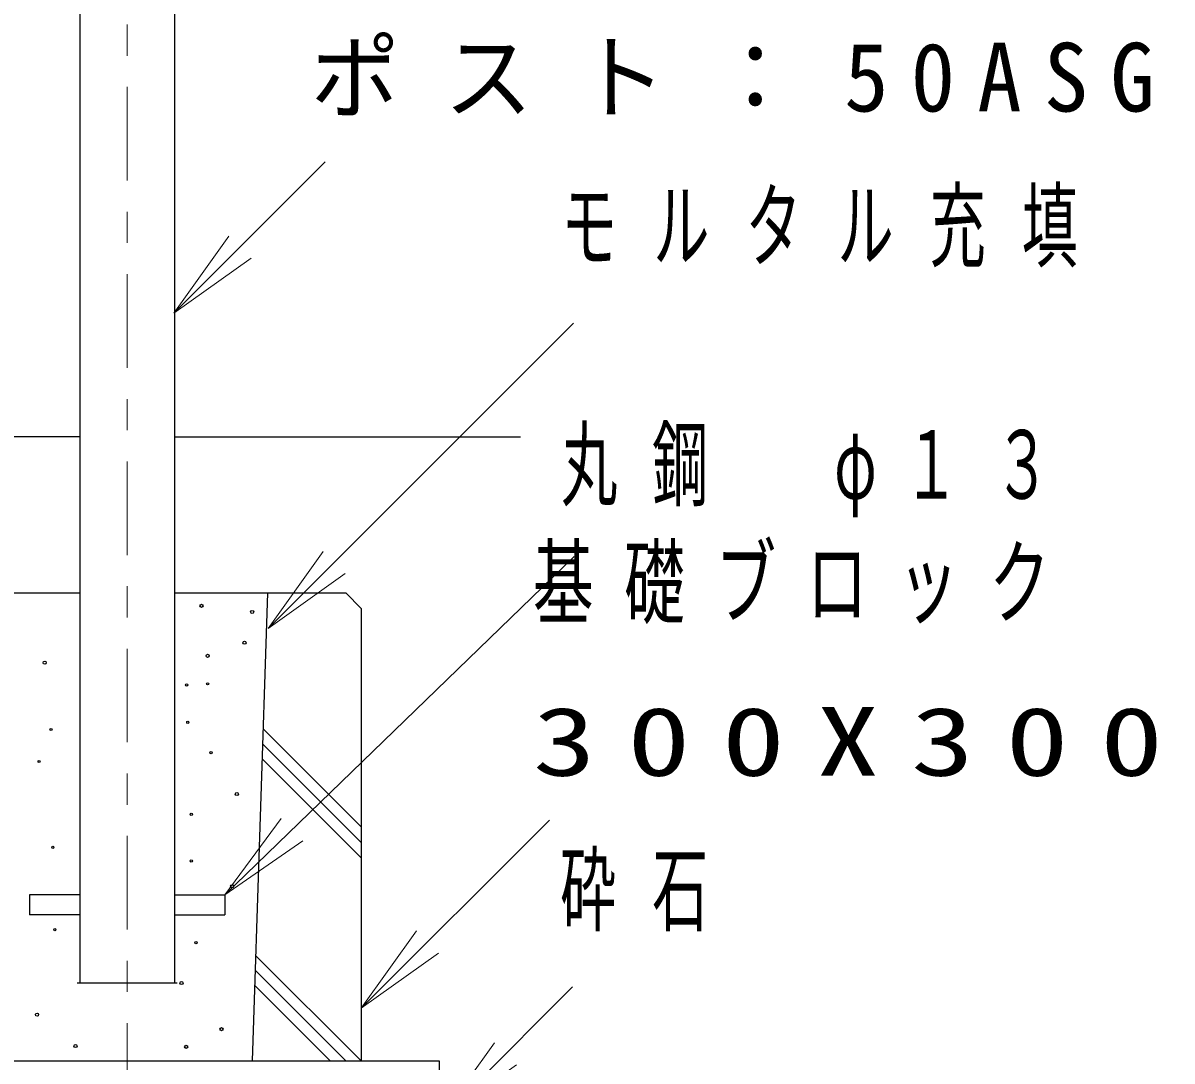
# Model space of a CAD drawing. Units: millimetres on the paper. Extents: x -365 to 0, y 0 to 257.
# Drawn here: x -94.42 to -57.6, y 68.87 to 102.13 of the extents above; entities that cross this region are included whole.
import ezdxf

# ---------------------------------------------------------------- set-up
doc = ezdxf.new("R2010")
doc.units = ezdxf.units.MM
doc.linetypes.add('USER2', pattern=[6, 3, -1, 1, -1])
doc.layers.add('1_20', color=7, linetype='Continuous', lineweight=13)
doc.styles.add('ＭＳ ゴシック', font='')
doc.styles.get('ＭＳ ゴシック').set_extended_font_data('MS Gothic')

# ---------------------------------------------------------------- blocks, each defined once
blk = doc.blocks.new('open_arrow')
at = {"color": 0, "linetype": 'Continuous', "lineweight": -2}
blk.add_lwpolyline([(7.5, 1.25), (0, 0), (7.5, -1.25)], dxfattribs=at)

msp = doc.modelspace()

# ---------------------------------------------------------------- linework, layer by layer
at = {"layer": '1_20', "color": 1, "linetype": 'USER2'}
msp.add_line((-91.078, 130.08), (-91.078, 62.189), dxfattribs=at)
at = {"layer": '1_20', "lineweight": 25}
for p, q in [((-92.591, 118.931), (-92.591, 88.872)), ((-89.566, 118.931), (-89.566, 88.872)), ((-92.591, 88.872), (-103.723, 88.872)), ((-89.566, 88.872), (-78.474, 88.872)), ((-98.078, 83.872), (-92.591, 83.872)), ((-89.566, 83.872), (-84.078, 83.872)), ((-86.578, 83.872), (-87.078, 68.872)), ((-84.078, 83.872), (-83.578, 83.372)), ((-83.578, 83.372), (-83.578, 68.872)), ((-101.078, 68.872), (-81.078, 68.872)), ((-81.078, 68.872), (-81.078, 63.872))]:
    msp.add_line(p, q, dxfattribs=at)
at = {"layer": '1_20'}
for p, q in [((-89.586, 92.827), (-84.733, 97.68)), ((-86.564, 82.724), (-76.774, 92.514)), ((-87.953, 74.197), (-76.754, 85.035)), ((-83.578, 76.367), (-86.723, 79.512)), ((-83.578, 75.872), (-86.739, 79.033)), ((-83.578, 75.377), (-86.755, 78.554)), ((-83.578, 70.56), (-77.549, 76.589)), ((-83.583, 68.872), (-86.965, 72.254)), ((-84.078, 68.872), (-86.981, 71.775)), ((-84.573, 68.872), (-86.997, 71.296)), ((-81.078, 66.974), (-76.811, 71.242))]:
    msp.add_line(p, q, dxfattribs=at)
at = {"layer": '1_20', "color": 3, "lineweight": 25}
for p, q in [((-92.591, 88.872), (-92.591, 71.372)), ((-89.566, 88.872), (-89.566, 71.372)), ((-92.678, 71.372), (-89.478, 71.372)), ((-92.591, 71.372), (-89.566, 71.372)), ((-92.528, 71.372), (-89.628, 71.372))]:
    msp.add_line(p, q, dxfattribs=at)
at = {"layer": '1_20', "color": 4, "lineweight": 25}
for p, q in [((-94.203, 74.197), (-94.203, 73.547)), ((-92.591, 74.197), (-94.203, 74.197)), ((-89.566, 74.197), (-87.953, 74.197)), ((-87.953, 74.197), (-87.953, 73.547)), ((-92.591, 73.547), (-94.203, 73.547)), ((-89.566, 73.547), (-87.953, 73.547))]:
    msp.add_line(p, q, dxfattribs=at)
at = {"layer": '1_20', "lineweight": 25}
for centre, radius in [((-88.698, 83.453), 0.05), ((-87.073, 83.256), 0.05), ((-87.319, 82.271), 0.05), ((-88.501, 81.853), 0.05), ((-93.72, 81.631), 0.05), ((-88.502, 80.955), 0.035), ((-89.175, 80.918), 0.035), ((-93.517, 79.49), 0.035), ((-89.137, 79.722), 0.035), ((-88.39, 78.751), 0.035), ((-93.9, 78.465), 0.035), ((-87.565, 77.421), 0.05), ((-89.025, 76.772), 0.035), ((-93.462, 75.715), 0.035), ((-89.025, 75.278), 0.035), ((-87.713, 74.467), 0.05), ((-93.395, 73.074), 0.035), ((-88.876, 72.663), 0.035), ((-89.338, 71.365), 0.05), ((-93.966, 70.356), 0.05), ((-88.058, 69.888), 0.05), ((-92.735, 69.347), 0.05), ((-89.19, 69.322), 0.05)]:
    msp.add_circle(centre, radius, dxfattribs=at)

# ---------------------------------------------------------------- block references
at = {"layer": '1_20', "xscale": 0.4, "yscale": 0.4}
for p, rotation in [((-89.586, 92.827), 45), ((-86.564, 82.724), 45), ((-87.953, 74.197), 44.1), ((-83.578, 70.56), 45), ((-81.078, 66.974), 45)]:
    msp.add_blockref('open_arrow', p, dxfattribs=dict(at, rotation=rotation))

# ---------------------------------------------------------------- texts
at = {"layer": '1_20', "char_height": 2.199, "attachment_point": 4, "style": 'ＭＳ ゴシック'}
for s, insert in [('\\T1.5;\\W0.95;ポスト：50ASGP', (-85.203, 100.33)), ('\\T1.64;\\W0.6;モルタル充填', (-77.175, 95.514)), ('\\T1.62;\\W0.6;丸鋼\u3000φ１３', (-77.174, 87.685)), ('\\T1.5;\\W0.65;基礎ブロック', (-78.083, 84.089)), ('\\T1.5;\\W1.35;300X300X300', (-78.083, 79.089)), ('\\T1.64;\\W0.6;砕石', (-77.211, 74.242))]:
    msp.add_mtext(s, dxfattribs=dict(at, insert=insert))

doc.saveas('drawing.dxf')
